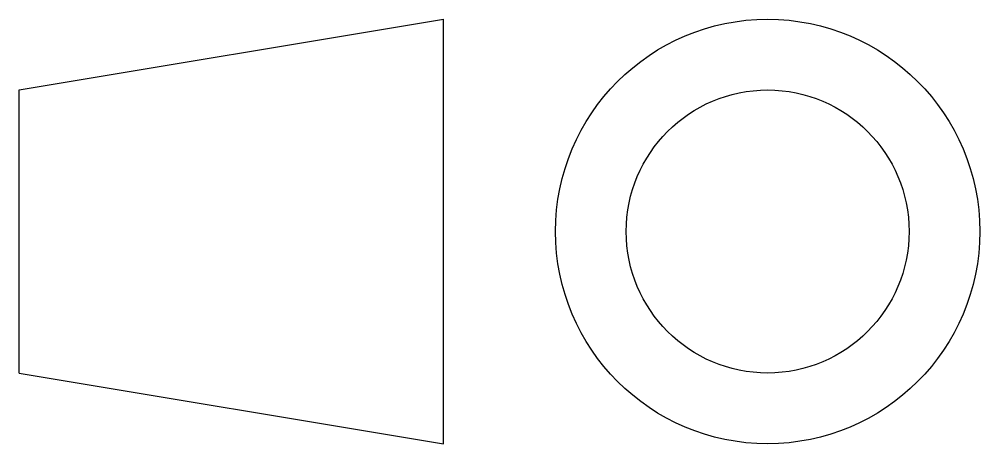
# Model space of a CAD drawing. Header units: millimetres. Extents: x -106 to 30, y -30 to 30.
import ezdxf

# ---------------------------------------------------------------- set-up
doc = ezdxf.new("R2010")
doc.units = ezdxf.units.MM
doc.header["$MEASUREMENT"] = 0

msp = doc.modelspace()

# ---------------------------------------------------------------- linework, layer by layer
for p, q in [((-105.83, 20), (-45.83, 30)), ((-45.83, -30), (-45.83, 30)), ((-105.83, -20), (-105.83, 20)), ((-105.83, -20), (-45.83, -30))]:
    msp.add_line(p, q)
for radius in [30, 20]:
    msp.add_circle((0, 0), radius)

doc.saveas('drawing.dxf')
